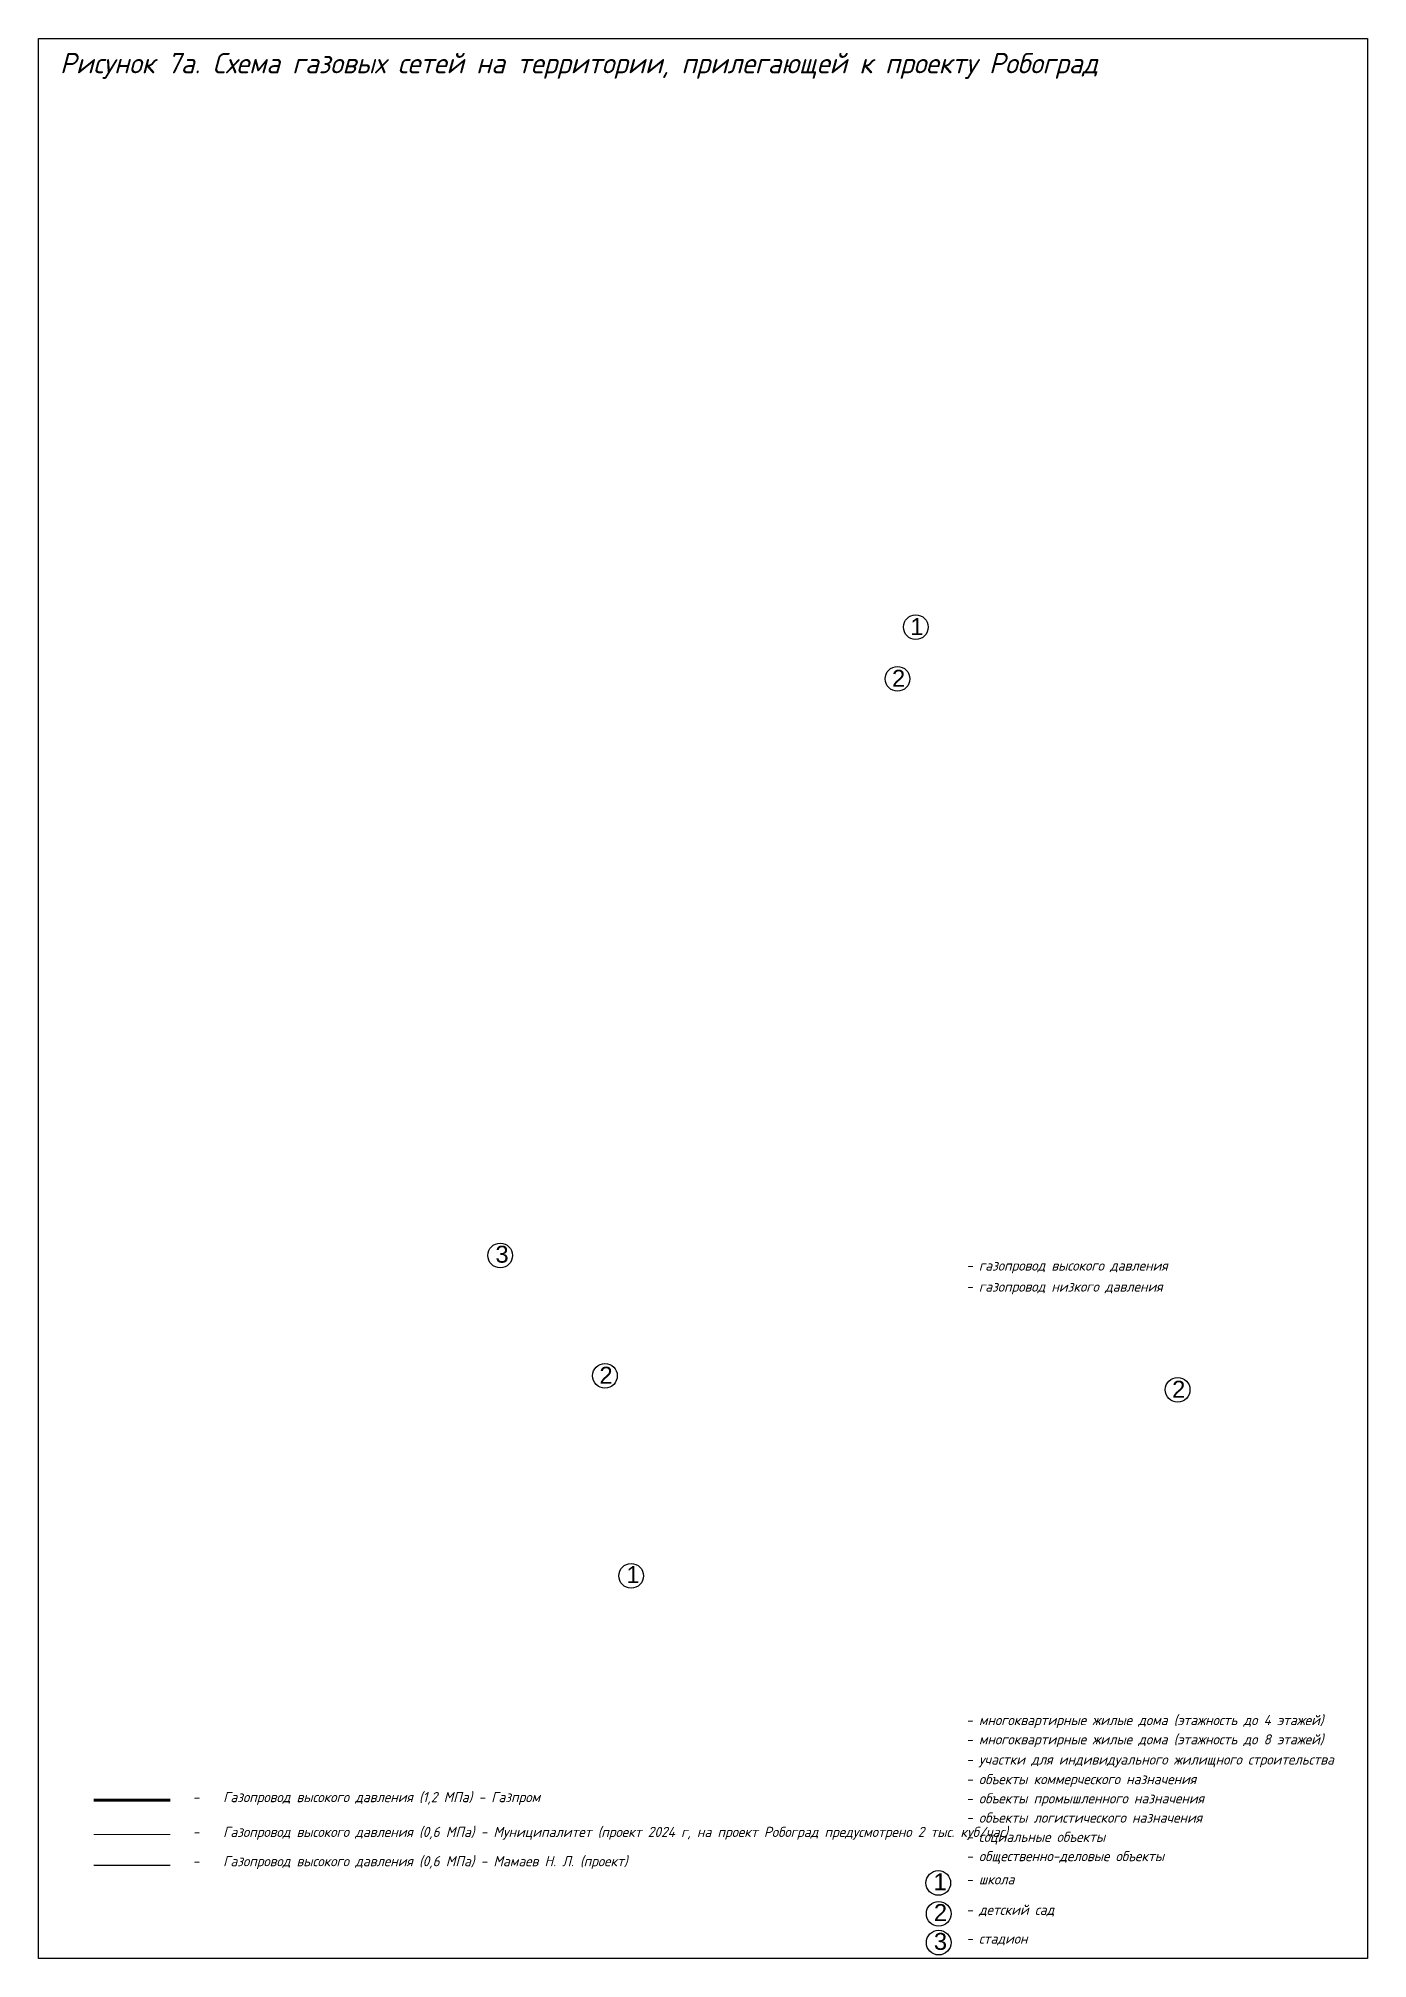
# Paper-space layout 'газ_территории_потреб (2)' of a CAD drawing. Header units: millimetres. Extents: x 13 to 405, y 12 to 579.
import ezdxf

# ---------------------------------------------------------------- set-up
doc = ezdxf.new("R2010")
doc.units = ezdxf.units.MM
doc.header["$XCLIPFRAME"] = 2
doc.styles.add('GOST-2.304_Type-B_italic', font='GOST Common Italic.ttf')
doc.styles.get("Standard").update_dxf_attribs({"font": 'arial.ttf'})
picture_1 = doc.add_image_def('image1.png', size_in_pixel=(1787, 2250))

psp = doc.layouts.new('газ_территории_потреб (2)')

# ---------------------------------------------------------------- linework, layer by layer
psp.add_lwpolyline([(13.06, 578.67), (405.02, 578.67), (405.02, 12.43), (13.06, 12.43)], close=True)
at = {"color": 1, "lineweight": 140}
psp.add_lwpolyline([(29.44, 59.16), (51.87, 59.16)], dxfattribs=at)
at = {"color": 1, "lineweight": 18}
psp.add_lwpolyline([(29.44, 49.04), (51.87, 49.04)], dxfattribs=at)
at = {"color": 40, "true_color": 0xf8d731}
psp.add_lwpolyline([(29.44, 39.97), (51.87, 39.97)], dxfattribs=at)
for centre in [(271.78, 405.07), (266.39, 389.81), (149.24, 219.78), (180.12, 184.29), (349, 180.17), (187.85, 125.3), (278.42, 34.74), (278.54, 25.64), (278.54, 17.15)]:
    psp.add_circle(centre, 3.64)

# ---------------------------------------------------------------- texts
at = {"attachment_point": 1, "style": 'GOST-2.304_Type-B_italic'}
for s, insert, char_height in [('Рисунок 7а. Схема газовых сетей на территории, прилегающей к проекту Робоград', (19.41, 574.37), 6), ('\\pxi-3,l4,t4;- газопровод высокого давления', (283.62, 218.3), 3), ('\\pxi-3,l4,t4;- газопровод низкого давления', (283.62, 212.1), 3), ('\\pxi-3,l4,t4;- многоквартирные жилые дома (этажность до 4 этажей)', (283.62, 84.27), 3), ('\\pxi-3,l4,t4;- многоквартирные жилые дома (этажность до 8 этажей)', (283.62, 78.59), 3), ('\\pxi-3,l4,t4;- участки для индивидуального жилищного строительства', (283.62, 72.64), 3), ('\\pxi-3,l4,t4;- объекты коммерческого назначения', (283.62, 66.86), 3), ('\\pxi-3,l4,t4;-^IГазопровод высокого давления (1,2 МПа) - Газпром', (55.53, 61.56), 3), ('\\pxi-3,l4,t4;- объекты промышленного назначения', (283.62, 61.19), 3), ('\\pxi-3,l4,t4;-^IГазопровод высокого давления (0,6 МПа) - Муниципалитет (проект 2024 г, на проект Робоград предусмотрено 2 тыс. куб/час)', (55.53, 51.29), 3), ('\\pxi-3,l4,t4;- объекты логистического назначения', (283.62, 55.51), 3), ('\\pxi-3,l4,t4;- социальные объекты', (283.62, 49.84), 3), ('\\pxi-3,l4,t4;-^IГазопровод высокого давления (0,6 МПа) - Мамаев Н. Л. (проект)', (55.53, 42.66), 3), ('\\pxi-3,l4,t4;- общественно-деловые объекты', (283.62, 44.16), 3), ('\\pxi-3,l4,t4;- школа', (283.62, 37.3), 3), ('\\pxi-3,l4,t4;- детский сад', (283.62, 28.32), 3), ('\\pxi-3,l4,t4;- стадион', (283.62, 19.83), 3)]:
    psp.add_mtext_dynamic_manual_height_columns(s, width=390.005, gutter_width=12.5, heights=[0], dxfattribs=dict(at, insert=insert, char_height=char_height))
at = {"char_height": 5, "attachment_point": 1}
for s, insert in [('1', (270.16, 407.73)), ('2', (264.78, 392.47)), ('3', (147.83, 222.64)), ('2', (178.5, 186.96)), ('2', (347.38, 182.83)), ('1', (186.44, 128.16)), ('1', (277.02, 37.6)), ('2', (277.13, 28.51)), ('3', (277.13, 20.01))]:
    psp.add_mtext_dynamic_manual_height_columns(s, width=8.5374, gutter_width=12.5, heights=[0], dxfattribs=dict(at, insert=insert))

# ---------------------------------------------------------------- pictures from other files: only their frames are drawn
image = psp.add_image(picture_1, insert=(13.06, 12.43), size_in_units=(449.72, 566.24))
image.set_boundary_path([(-0.5, -0.5), (1556.99, 2249.5)])

# ---------------------------------------------------------------- viewports
at = {"layer": '0', "view_target_point": (2243449.06, 380847.38)}
psp.add_viewport(center=(209.04, 295.55), size=(391.96, 566.237), view_center_point=(587, -845.24), view_height=5603.397, dxfattribs=at)

doc.saveas('drawing.dxf')
